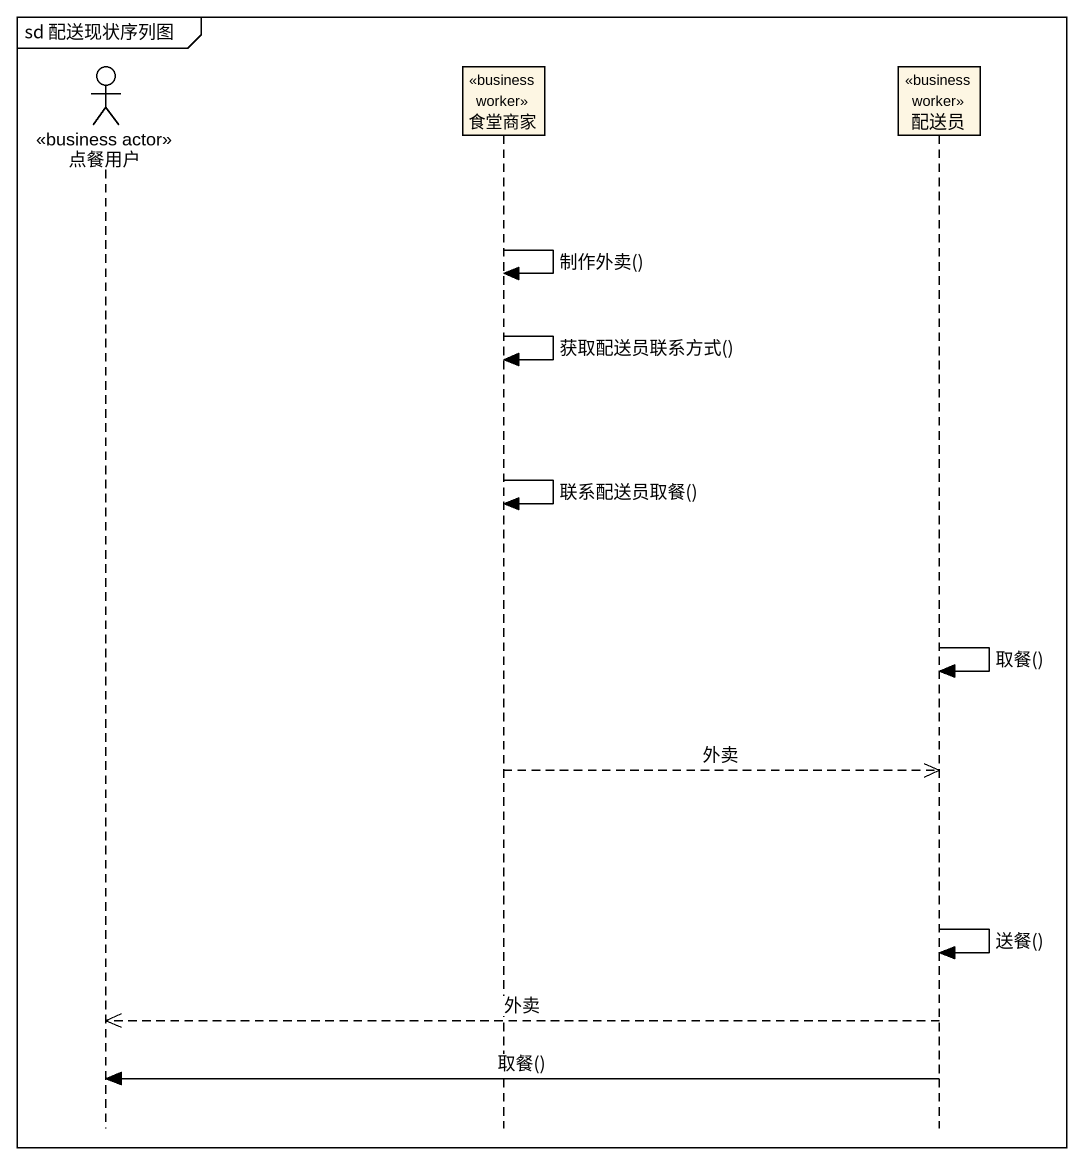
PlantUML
@startuml
mainframe sd 配送现状序列图
hide footbox
actor 点餐用户 <<business actor>>
participant 食堂商家 <<business worker>>
participant 配送员 <<business worker>>

食堂商家 -> 食堂商家 : 制作外卖()
食堂商家 -> 食堂商家 : 获取配送员联系方式()
食堂商家 -> 食堂商家 : 联系配送员取餐()
配送员 -> 配送员 : 取餐()
食堂商家 -->> 配送员 : 外卖
配送员 -> 配送员 : 送餐()
配送员 -->> 点餐用户 : 外卖
配送员 -> 点餐用户 : 取餐()
@enduml
